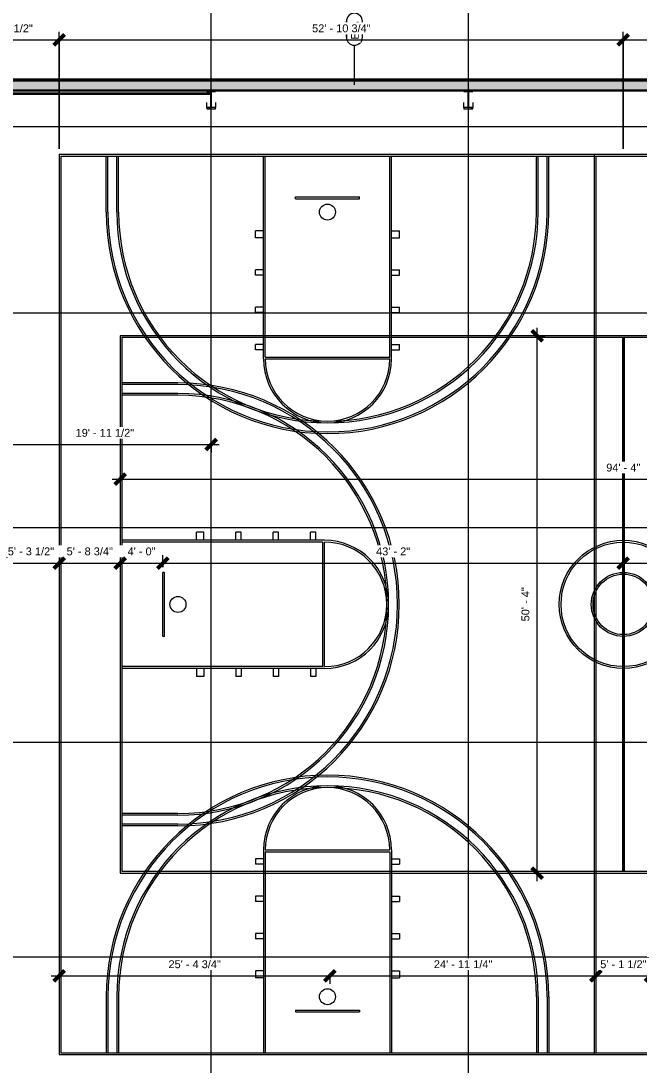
# Model space of a CAD drawing. Header units: inches. Extents: x 23906 to 26716, y -23130 to -20467.
# Drawn here: x 24609 to 25304, y -22230 to -21056 of the extents above; entities that cross this region are included whole.
import ezdxf

# ---------------------------------------------------------------- set-up
doc = ezdxf.new("R2010")
doc.units = ezdxf.units.IN
doc.header["$MEASUREMENT"] = 0
doc.linetypes.add('Grid Line 1_2_', pattern=[0.875, 0.5, -0.125, 0.125, -0.125])
for name, color, linetype, lineweight in [('A-ANNO-DIMS', 211, 'Continuous', 9), ('A-ANNO-DIMS-96', 211, 'Continuous', 9), ('A-FLOR-OTLN', 90, 'Continuous', 13), ('A-WALL', 113, 'Continuous', 13), ('A-WALL-IDEN', 211, 'Continuous', 9), ('A-WALL-PATT', 111, 'Continuous', 50), ('G-ANNO-SYMB', 111, 'Continuous', 9), ('S-BEAM', 12, 'Continuous', 9), ('S-GRID', 1, 'Continuous', 9)]:
    doc.layers.add(name, color=color, linetype=linetype, lineweight=lineweight)
doc.styles.add('Arial_1', font='arial.ttf', dxfattribs={"height": 8.851796})
doc.styles.add('Century Gothic_1', font='GOTHIC.TTF', dxfattribs={"width": 0.8, "height": 8.622671})
doc.dimstyles.new('OD_Dimension', dxfattribs={"dimscale": 12, "dimtxt": 9, "dimasz": 1, "dimexe": 0.75, "dimexo": 0.5, "dimgap": 0.5, "dimtad": 1, "dimdec": 3, "dimrnd": 0.125, "dimzin": 1, "dimdsep": 46, "dimlunit": 4, "dimtxsty": 'Arial_1', "dimblk1": 'OBLIQUE', "dimblk2": 'OBLIQUE', "dimsah": 1, "dimcen": 0.09, "dimdle": 0.75, "dimazin": 0, "dimtfac": 1, "dimtdec": 4, "dimtix": 1, "dimtmove": 0, "dimatfit": 3, "dimfxl": 1, "dimtvp": 1, "dimtfill": 1, "dimfrac": 2, "dimtolj": 1, "dimtzin": 0, "dimarcsym": 2})
doc.dimstyles.new('OD_Dimension_1', dxfattribs={"dimscale": 12, "dimtxt": 9, "dimasz": 1, "dimexe": 0.75, "dimexo": 0.5, "dimgap": 0.5, "dimtad": 1, "dimdec": 3, "dimrnd": 0.125, "dimzin": 1, "dimdsep": 46, "dimlunit": 4, "dimtxsty": 'Arial_1', "dimblk1": 'OBLIQUE', "dimblk2": 'OBLIQUE', "dimsah": 1, "dimcen": 0.09, "dimdle": 0.75, "dimazin": 0, "dimtfac": 1, "dimtdec": 4, "dimtix": 1, "dimtmove": 0, "dimatfit": 3, "dimfxl": 1, "dimtvp": 1, "dimtfill": 1, "dimfrac": 2, "dimtolj": 1, "dimtzin": 0, "dimarcsym": 2})
doc.dimstyles.new('OD_Dimension_3', dxfattribs={"dimscale": 12, "dimtxt": 9, "dimasz": 1, "dimexe": 0.75, "dimexo": 0.5, "dimgap": 0.5, "dimtad": 1, "dimdec": 3, "dimrnd": 0.125, "dimzin": 1, "dimdsep": 46, "dimlunit": 4, "dimtxsty": 'Arial_1', "dimblk1": 'OBLIQUE', "dimblk2": 'OBLIQUE', "dimsah": 1, "dimcen": 0.09, "dimdle": 0.75, "dimazin": 0, "dimtfac": 1, "dimtdec": 4, "dimtix": 1, "dimtmove": 0, "dimatfit": 3, "dimfxl": 1, "dimtvp": 1, "dimtfill": 1, "dimfrac": 2, "dimtolj": 1, "dimtzin": 0, "dimarcsym": 2})
pattern_1 = [(225, (25112.39, -22360.053), (9.503515, -9.503515), []), (225, (25112.39, -22374.453), (9.503515, -9.503515), [])]
pattern_2 = [(225, (24822.89, -22360.053), (9.503515, -9.503515), []), (225, (24822.89, -22374.453), (9.503515, -9.503515), [])]

# ---------------------------------------------------------------- blocks, each defined once
blk = doc.blocks.new('columns and girder2 - one-V10-Enlarged First Floor Plan _East_')
at = {"layer": 'S-BEAM'}
h = blk.add_hatch(dxfattribs=at)
h.set_pattern_fill('FP_16', color=8, style=0, pattern_type=2)
h.set_pattern_definition(pattern_1)
h.paths.add_polyline_path([(0, -1.2), (-5, -1.2), (-5, -2), (5, -2), (5, -1.2)], flags=0)
h.paths.add_polyline_path([(5, -17), (-5, -17), (-5, -18.5), (5, -18.5)], flags=0)
h.paths.add_polyline_path([(-5, -1204.9), (-5, -1206.4), (5, -1206.4), (5, -1204.9)], flags=0)
h.paths.add_polyline_path([(5, -1224.3), (-5, -1224.3), (-5, -1225), (5, -1225)], flags=0)
h = blk.add_hatch(dxfattribs=at)
h.set_pattern_fill('FP_16', color=8, style=0, pattern_type=2)
h.set_pattern_definition(pattern_1)
h.paths.add_polyline_path([(0.6, -2), (-0.6, -2), (-0.6, -17), (0.6, -17)], flags=0)
h.paths.add_polyline_path([(-0.6, -1206.4), (-0.6, -1224.3), (0.6, -1224.3), (0.6, -1206.4)], flags=0)
at = {"layer": 'S-BEAM', "color": 7, "lineweight": 20}
for p, q in [((5, -1204.9), (-5, -1204.9)), ((-5, -1204.9), (-5, -1206.4)), ((-5, -1206.4), (5, -1206.4)), ((0.6, -1206.4), (-0.6, -1206.4)), ((-0.6, -1206.4), (-0.6, -1224.3)), ((0.6, -1224.3), (0.6, -1206.4)), ((5, -1206.4), (5, -1204.9)), ((5, -1224.3), (-5, -1224.3)), ((-5, -1224.3), (-5, -1225)), ((-0.6, -1224.3), (0.6, -1224.3)), ((5, -1225), (5, -1224.3))]:
    blk.add_line(p, q, dxfattribs=at)
at = {"layer": 'S-BEAM', "color": 43, "lineweight": 13}
for p, q in [((-5, -1211.9), (-5, -1206.4)), ((5, -1206.4), (5, -1211.9))]:
    blk.add_line(p, q, dxfattribs=at)
blk = doc.blocks.new('columns and girder2 - one-V11-Enlarged First Floor Plan _East_')
at = {"layer": 'S-BEAM'}
h = blk.add_hatch(dxfattribs=at)
h.set_pattern_fill('FP_17', color=8, style=0, pattern_type=2)
h.set_pattern_definition(pattern_2)
h.paths.add_polyline_path([(5, -1.2), (-5, -1.2), (-5, -2), (5, -2)], flags=0)
h.paths.add_polyline_path([(5, -17), (-5, -17), (-5, -18.5), (5, -18.5)], flags=0)
h.paths.add_polyline_path([(5, -1204.9), (-5, -1204.9), (-5, -1206.4), (5, -1206.4)], flags=0)
h.paths.add_polyline_path([(5, -1224.3), (-5, -1224.3), (-5, -1225), (5, -1225)], flags=0)
h = blk.add_hatch(dxfattribs=at)
h.set_pattern_fill('FP_17', color=8, style=0, pattern_type=2)
h.set_pattern_definition(pattern_2)
h.paths.add_polyline_path([(0.6, -2), (-0.6, -2), (-0.6, -17), (0.6, -17), (0.6, -5.7), (0, -5.7), (-0.2, -5.6), (-0.3, -5.4), (-0.4, -5.2), (-0.3, -5), (-0.2, -4.8), (-0.1, -4.8), (0.1, -4.7), (0.6, -4.7), (0.6, -3.9)], flags=0)
h.paths.add_polyline_path([(-0.6, -1206.4), (-0.6, -1224.3), (0.6, -1224.3), (0.6, -1222.3), (-0.1, -1222.2), (-0.3, -1222.1), (-0.5, -1221.8), (-0.3, -1221.4), (-0.1, -1221.3), (0.6, -1221.3), (0.6, -1206.4)], flags=0)
at = {"layer": 'S-BEAM', "color": 7, "lineweight": 20}
for p, q in [((5, -1204.9), (-5, -1204.9)), ((-5, -1204.9), (-5, -1206.4)), ((-5, -1206.4), (5, -1206.4)), ((0.6, -1206.4), (-0.6, -1206.4)), ((-0.6, -1206.4), (-0.6, -1224.3)), ((0.6, -1221.3), (0.6, -1206.4)), ((5, -1206.4), (5, -1204.9)), ((5, -1224.3), (-5, -1224.3)), ((-5, -1224.3), (-5, -1225)), ((-0.6, -1224.3), (0.6, -1224.3)), ((0.6, -1224.3), (0.6, -1222.3)), ((5, -1225), (5, -1224.3))]:
    blk.add_line(p, q, dxfattribs=at)
at = {"layer": 'S-BEAM', "color": 43, "lineweight": 13}
for p, q in [((-5, -1211.9), (-5, -1206.4)), ((5, -1206.4), (5, -1211.9))]:
    blk.add_line(p, q, dxfattribs=at)
blk = doc.blocks.new('Round Bar - 1_-1262143-Enlarged First Floor Plan _East_')
at = {"layer": 'S-BEAM', "color": 43, "lineweight": 13}
for p, q in [((24678.7, -21137.8), (24533.6, -21137.8)), ((24533.6, -21138.8), (24678.7, -21138.8))]:
    blk.add_line(p, q, dxfattribs=at)
for start_param, end_param in [(0, 3.141593), (3.141593, 6.283185)]:
    blk.add_ellipse((24533.6, -21138.3), major_axis=(0, 0.5), ratio=0.802206, start_param=start_param, end_param=end_param, dxfattribs=at)
blk = doc.blocks.new('Round Bar - 1_-1262172-Enlarged First Floor Plan _East_')
at = {"layer": 'S-BEAM', "color": 43, "lineweight": 13}
for p, q in [((24823, -21137.8), (24677.9, -21137.8)), ((24677.9, -21138.8), (24823, -21138.8))]:
    blk.add_line(p, q, dxfattribs=at)
for start_param, end_param in [(0, 3.141593), (3.141593, 6.283185)]:
    blk.add_ellipse((24823, -21138.3), major_axis=(0, 0.5), ratio=0.802206, start_param=start_param, end_param=end_param, dxfattribs=at)
blk = doc.blocks.new('Wall Tag - 1_4_-1369832-Enlarged First Floor Plan _East_')
at = {"layer": 'A-WALL-IDEN', "color": 153}
for p, q in [((-0.082, 0.097), (0.105, 0.097)), ((0.105, 0.097), (-0.082, 0.097)), ((-0.082, -0.091), (0.105, -0.091)), ((-0.082, -0.091), (0.105, -0.091))]:
    blk.add_line(p, q, dxfattribs=at)
for centre, start, end in [((-0.082, 0.003), 90, 270), ((-0.082, 0.003), 90, 270), ((0.105, 0.003), 270, 90), ((0.105, 0.003), 270, 90)]:
    blk.add_arc(centre, 0.0937, start, end, dxfattribs=at)
blk = doc.blocks.new('DIMBLOCK42-Enlarged First Floor Plan _East_')
at = {"layer": 'A-ANNO-DIMS-96'}
for p, q in [((24579.3, -21665.8), (24651.8, -21665.8)), ((24588.3, -21663.3), (24588.3, -21674.8)), ((24588.3, -21665.8), (24588.3, -21663.3)), ((24651.8, -21663.3), (24651.8, -21674.8)), ((24651.8, -21665.8), (24651.8, -21663.3))]:
    blk.add_line(p, q, dxfattribs=at)
at = {"layer": 'A-ANNO-DIMS-96', "lineweight": 50}
for p, q in [((24588.3, -21665.8), (24582.3, -21671.8)), ((24588.3, -21665.8), (24594.3, -21659.8)), ((24651.8, -21665.8), (24645.8, -21671.8)), ((24651.8, -21665.8), (24657.8, -21659.8))]:
    blk.add_line(p, q, dxfattribs=at)
at = {"layer": 'A-ANNO-DIMS-96', "color": 0, "insert": (24594.1, -21648.3), "char_height": 8.852, "width": 62.308, "attachment_point": 1, "line_spacing_factor": 0.938532, "style": 'Arial_1', "bg_fill": 3, "box_fill_scale": 1.25, "bg_fill_color": 0, "bg_fill_transparency": 0}
blk.add_mtext('5\' - 3 1/2"', dxfattribs=at)
blk = doc.blocks.new('_Oblique')
at = {"color": 0, "linetype": 'ByBlock', "lineweight": -2}
blk.add_line((-0.5, -0.5), (0.5, 0.5), dxfattribs=at)
blk = doc.blocks.new('DIMBLOCK43-Enlarged First Floor Plan _East_')
at = {"layer": 'A-ANNO-DIMS-96', "lineweight": 50}
for p, q in [((24651.8, -21665.8), (24645.8, -21671.8)), ((24651.8, -21665.8), (24657.8, -21659.8)), ((24720.6, -21665.8), (24714.6, -21671.8)), ((24720.6, -21665.8), (24726.6, -21659.8))]:
    blk.add_line(p, q, dxfattribs=at)
at = {"layer": 'A-ANNO-DIMS-96'}
for p, q in [((24651.8, -21663.3), (24651.8, -21674.8)), ((24651.8, -21665.8), (24651.8, -21663.3)), ((24651.8, -21665.8), (24720.6, -21665.8)), ((24720.6, -21663.3), (24720.6, -21674.8)), ((24720.6, -21665.8), (24720.6, -21663.3))]:
    blk.add_line(p, q, dxfattribs=at)
at = {"layer": 'A-ANNO-DIMS-96', "color": 0, "insert": (24660.3, -21648.3), "char_height": 8.852, "width": 62.308, "attachment_point": 1, "line_spacing_factor": 0.938532, "style": 'Arial_1', "bg_fill": 3, "box_fill_scale": 1.25, "bg_fill_color": 0, "bg_fill_transparency": 0}
blk.add_mtext('5\' - 8 3/4"', dxfattribs=at)
blk = doc.blocks.new('DIMBLOCK44-Enlarged First Floor Plan _East_')
at = {"layer": 'A-ANNO-DIMS-96'}
for p, q in [((24768.6, -21670.3), (24768.6, -21656.8)), ((24720.6, -21663.3), (24720.6, -21674.8)), ((24720.6, -21665.8), (24720.6, -21663.3)), ((24720.6, -21665.8), (24768.6, -21665.8)), ((24768.6, -21665.8), (24768.6, -21670.3))]:
    blk.add_line(p, q, dxfattribs=at)
at = {"layer": 'A-ANNO-DIMS-96', "lineweight": 50}
for p, q in [((24720.6, -21665.8), (24714.6, -21671.8)), ((24720.6, -21665.8), (24726.6, -21659.8)), ((24768.6, -21665.8), (24762.6, -21671.8)), ((24768.6, -21665.8), (24774.6, -21659.8))]:
    blk.add_line(p, q, dxfattribs=at)
at = {"layer": 'A-ANNO-DIMS-96', "color": 0, "insert": (24728.9, -21648.3), "char_height": 8.85, "width": 37.717, "attachment_point": 1, "line_spacing_factor": 0.938532, "style": 'Arial_1', "bg_fill": 3, "box_fill_scale": 1.25, "bg_fill_color": 0, "bg_fill_transparency": 0}
blk.add_mtext('4\' - 0"', dxfattribs=at)
blk = doc.blocks.new('DIMBLOCK45-Enlarged First Floor Plan _East_')
at = {"layer": 'A-ANNO-DIMS-96'}
for p, q in [((24768.6, -21670.3), (24768.6, -21656.8)), ((24768.6, -21665.8), (25286.6, -21665.8)), ((24768.6, -21665.8), (24768.6, -21670.3)), ((25286.6, -21663.3), (25286.6, -21674.8)), ((25286.6, -21665.8), (25286.6, -21663.3))]:
    blk.add_line(p, q, dxfattribs=at)
at = {"layer": 'A-ANNO-DIMS-96', "lineweight": 50}
for p, q in [((24768.6, -21665.8), (24762.6, -21671.8)), ((24768.6, -21665.8), (24774.6, -21659.8)), ((25286.6, -21665.8), (25280.6, -21671.8)), ((25286.6, -21665.8), (25292.6, -21659.8))]:
    blk.add_line(p, q, dxfattribs=at)
at = {"layer": 'A-ANNO-DIMS-96', "color": 0, "insert": (25008.5, -21648.3), "char_height": 8.85, "width": 45.858, "attachment_point": 1, "line_spacing_factor": 0.938532, "style": 'Arial_1', "bg_fill": 3, "box_fill_scale": 1.25, "bg_fill_color": 0, "bg_fill_transparency": 0}
blk.add_mtext('43\' - 2"', dxfattribs=at)
blk = doc.blocks.new('DIMBLOCK46-Enlarged First Floor Plan _East_')
at = {"layer": 'A-ANNO-DIMS-96'}
for p, q in [((25804.6, -21670.3), (25804.6, -21656.8)), ((25286.6, -21663.3), (25286.6, -21674.8)), ((25286.6, -21665.8), (25286.6, -21663.3)), ((25286.6, -21665.8), (25804.6, -21665.8)), ((25804.6, -21665.8), (25804.6, -21670.3))]:
    blk.add_line(p, q, dxfattribs=at)
at = {"layer": 'A-ANNO-DIMS-96', "lineweight": 50}
for p, q in [((25286.6, -21665.8), (25280.6, -21671.8)), ((25286.6, -21665.8), (25292.6, -21659.8)), ((25804.6, -21665.8), (25798.6, -21671.8)), ((25804.6, -21665.8), (25810.6, -21659.8))]:
    blk.add_line(p, q, dxfattribs=at)
at = {"layer": 'A-ANNO-DIMS-96', "color": 0, "insert": (25526.5, -21648.3), "char_height": 8.85, "width": 45.858, "attachment_point": 1, "line_spacing_factor": 0.938532, "style": 'Arial_1', "bg_fill": 3, "box_fill_scale": 1.25, "bg_fill_color": 0, "bg_fill_transparency": 0}
blk.add_mtext('43\' - 2"', dxfattribs=at)
blk = doc.blocks.new('DIMBLOCK50-Enlarged First Floor Plan _East_')
at = {"layer": 'A-ANNO-DIMS-96'}
for p, q in [((24651.8, -21200.3), (24651.8, -21068.8)), ((24524.4, -21077.8), (24651.8, -21077.8)), ((24533.4, -21075.3), (24533.4, -21086.8)), ((24533.4, -21077.8), (24533.4, -21075.3)), ((24651.8, -21077.8), (24651.8, -21200.3))]:
    blk.add_line(p, q, dxfattribs=at)
at = {"layer": 'A-ANNO-DIMS-96', "lineweight": 50}
for p, q in [((24533.4, -21077.8), (24527.4, -21083.8)), ((24533.4, -21077.8), (24539.4, -21071.8)), ((24651.8, -21077.8), (24645.8, -21083.8)), ((24651.8, -21077.8), (24657.8, -21071.8))]:
    blk.add_line(p, q, dxfattribs=at)
at = {"layer": 'A-ANNO-DIMS-96', "color": 0, "insert": (24563.3, -21060.3), "char_height": 8.852, "width": 70.449, "attachment_point": 1, "line_spacing_factor": 0.938532, "style": 'Arial_1', "bg_fill": 3, "box_fill_scale": 1.25, "bg_fill_color": 0, "bg_fill_transparency": 0}
blk.add_mtext('9\' - 10 1/2"', dxfattribs=at)
blk = doc.blocks.new('DIMBLOCK51-Enlarged First Floor Plan _East_')
at = {"layer": 'A-ANNO-DIMS-96'}
for p, q in [((24651.8, -21200.3), (24651.8, -21068.8)), ((25286.6, -21200.3), (25286.6, -21068.8)), ((24651.8, -21077.8), (25286.6, -21077.8)), ((24651.8, -21077.8), (24651.8, -21200.3)), ((25286.6, -21077.8), (25286.6, -21200.3))]:
    blk.add_line(p, q, dxfattribs=at)
at = {"layer": 'A-ANNO-DIMS-96', "lineweight": 50}
for p, q in [((24651.8, -21077.8), (24645.8, -21083.8)), ((24651.8, -21077.8), (24657.8, -21071.8)), ((25286.6, -21077.8), (25280.6, -21083.8)), ((25286.6, -21077.8), (25292.6, -21071.8))]:
    blk.add_line(p, q, dxfattribs=at)
at = {"layer": 'A-ANNO-DIMS-96', "color": 0, "insert": (24936.5, -21060.3), "char_height": 8.852, "width": 78.591, "attachment_point": 1, "line_spacing_factor": 0.938532, "style": 'Arial_1', "bg_fill": 3, "box_fill_scale": 1.25, "bg_fill_color": 0, "bg_fill_transparency": 0}
blk.add_mtext('52\' - 10 3/4"', dxfattribs=at)
blk = doc.blocks.new('DIMBLOCK52-Enlarged First Floor Plan _East_')
at = {"layer": 'A-ANNO-DIMS-96'}
for p, q in [((25286.6, -21200.3), (25286.6, -21068.8)), ((25921.4, -21200.3), (25921.4, -21068.8)), ((25286.6, -21077.8), (25921.4, -21077.8)), ((25286.6, -21077.8), (25286.6, -21200.3)), ((25921.4, -21077.8), (25921.4, -21200.3))]:
    blk.add_line(p, q, dxfattribs=at)
at = {"layer": 'A-ANNO-DIMS-96', "lineweight": 50}
for p, q in [((25286.6, -21077.8), (25280.6, -21083.8)), ((25286.6, -21077.8), (25292.6, -21071.8)), ((25921.4, -21077.8), (25915.4, -21083.8)), ((25921.4, -21077.8), (25927.4, -21071.8))]:
    blk.add_line(p, q, dxfattribs=at)
at = {"layer": 'A-ANNO-DIMS-96', "color": 0, "insert": (25571.3, -21060.3), "char_height": 8.852, "width": 78.591, "attachment_point": 1, "line_spacing_factor": 0.938532, "style": 'Arial_1', "bg_fill": 3, "box_fill_scale": 1.25, "bg_fill_color": 0, "bg_fill_transparency": 0}
blk.add_mtext('52\' - 10 3/4"', dxfattribs=at)
blk = doc.blocks.new('DIMBLOCK54-Enlarged First Floor Plan _East_')
at = {"layer": 'A-ANNO-DIMS-96'}
for p, q in [((24711.6, -21571.5), (25861.6, -21571.5)), ((24720.6, -21569.1), (24720.6, -21580.5)), ((24720.6, -21571.5), (24720.6, -21569.1)), ((25852.6, -21569.1), (25852.6, -21580.5)), ((25852.6, -21571.5), (25852.6, -21569.1))]:
    blk.add_line(p, q, dxfattribs=at)
at = {"layer": 'A-ANNO-DIMS-96', "lineweight": 50}
for p, q in [((24720.6, -21571.5), (24714.6, -21577.5)), ((24720.6, -21571.5), (24726.6, -21565.5)), ((25852.6, -21571.5), (25846.6, -21577.5)), ((25852.6, -21571.5), (25858.6, -21565.5))]:
    blk.add_line(p, q, dxfattribs=at)
at = {"layer": 'A-ANNO-DIMS-96', "color": 0, "insert": (25267.5, -21554.1), "char_height": 8.85, "width": 45.858, "attachment_point": 1, "line_spacing_factor": 0.938532, "style": 'Arial_1', "bg_fill": 3, "box_fill_scale": 1.25, "bg_fill_color": 0, "bg_fill_transparency": 0}
blk.add_mtext('94\' - 4"', dxfattribs=at)
blk = doc.blocks.new('DIMBLOCK55-Enlarged First Floor Plan _East_')
at = {"layer": 'A-ANNO-DIMS-96', "lineweight": 50}
for p, q in [((25189.6, -21410.3), (25183.6, -21404.3)), ((25189.6, -21410.3), (25195.6, -21416.3)), ((25189.6, -22014.3), (25183.6, -22008.3)), ((25189.6, -22014.3), (25195.6, -22020.3))]:
    blk.add_line(p, q, dxfattribs=at)
at = {"layer": 'A-ANNO-DIMS-96'}
for p, q in [((25187.1, -21410.3), (25198.6, -21410.3)), ((25189.6, -21410.3), (25187.1, -21410.3)), ((25189.6, -22023.3), (25189.6, -21401.3)), ((25187.1, -22014.3), (25198.6, -22014.3)), ((25189.6, -22014.3), (25187.1, -22014.3))]:
    blk.add_line(p, q, dxfattribs=at)
at = {"layer": 'A-ANNO-DIMS-96', "color": 0, "insert": (25172.1, -21731.4), "char_height": 8.85, "width": 45.858, "attachment_point": 1, "rotation": 90, "line_spacing_factor": 0.938532, "style": 'Arial_1', "bg_fill": 3, "box_fill_scale": 1.25, "bg_fill_color": 0, "bg_fill_transparency": 0}
blk.add_mtext('50\' - 4"', dxfattribs=at)
blk = doc.blocks.new('DIMBLOCK56-Enlarged First Floor Plan _East_')
at = {"layer": 'A-ANNO-DIMS-96', "lineweight": 50}
for p, q in [((24651.8, -22129.9), (24657.8, -22123.9)), ((24956.6, -22129.9), (24962.6, -22123.9)), ((24651.8, -22129.9), (24645.8, -22135.9)), ((24956.6, -22129.9), (24950.6, -22135.9))]:
    blk.add_line(p, q, dxfattribs=at)
at = {"layer": 'A-ANNO-DIMS-96'}
for p, q in [((24651.8, -22127.4), (24651.8, -22138.9)), ((24651.8, -22129.9), (24651.8, -22127.4)), ((24956.6, -22127.4), (24956.6, -22138.9)), ((24956.6, -22129.9), (24956.6, -22127.4)), ((24642.8, -22129.9), (24956.6, -22129.9))]:
    blk.add_line(p, q, dxfattribs=at)
at = {"layer": 'A-ANNO-DIMS-96', "color": 0, "insert": (24774.9, -22112.4), "char_height": 8.852, "width": 70.449, "attachment_point": 1, "line_spacing_factor": 0.938532, "style": 'Arial_1', "bg_fill": 3, "box_fill_scale": 1.25, "bg_fill_color": 0, "bg_fill_transparency": 0}
blk.add_mtext('25\' - 4 3/4"', dxfattribs=at)
blk = doc.blocks.new('DIMBLOCK57-Enlarged First Floor Plan _East_')
at = {"layer": 'A-ANNO-DIMS-96', "lineweight": 50}
for p, q in [((24956.6, -22129.9), (24962.6, -22123.9)), ((25255.8, -22129.9), (25261.8, -22123.9)), ((24956.6, -22129.9), (24950.6, -22135.9)), ((25255.8, -22129.9), (25249.8, -22135.9))]:
    blk.add_line(p, q, dxfattribs=at)
at = {"layer": 'A-ANNO-DIMS-96'}
for p, q in [((24956.6, -22127.4), (24956.6, -22138.9)), ((24956.6, -22129.9), (24956.6, -22127.4)), ((25255.8, -22127.4), (25255.8, -22138.9)), ((25255.8, -22129.9), (25255.8, -22127.4)), ((24956.6, -22129.9), (25255.8, -22129.9))]:
    blk.add_line(p, q, dxfattribs=at)
at = {"layer": 'A-ANNO-DIMS-96', "color": 0, "insert": (25073.5, -22112.4), "char_height": 8.852, "width": 78.591, "attachment_point": 1, "line_spacing_factor": 0.938532, "style": 'Arial_1', "bg_fill": 3, "box_fill_scale": 1.25, "bg_fill_color": 0, "bg_fill_transparency": 0}
blk.add_mtext('24\' - 11 1/4"', dxfattribs=at)
blk = doc.blocks.new('DIMBLOCK58-Enlarged First Floor Plan _East_')
at = {"layer": 'A-ANNO-DIMS-96', "lineweight": 50}
for p, q in [((25255.8, -22129.9), (25261.8, -22123.9)), ((25317.4, -22129.9), (25323.4, -22123.9)), ((25255.8, -22129.9), (25249.8, -22135.9)), ((25317.4, -22129.9), (25311.4, -22135.9))]:
    blk.add_line(p, q, dxfattribs=at)
at = {"layer": 'A-ANNO-DIMS-96'}
for p, q in [((25255.8, -22127.4), (25255.8, -22138.9)), ((25255.8, -22129.9), (25255.8, -22127.4)), ((25317.4, -22127.4), (25317.4, -22138.9)), ((25317.4, -22129.9), (25317.4, -22127.4)), ((25255.8, -22129.9), (25317.4, -22129.9))]:
    blk.add_line(p, q, dxfattribs=at)
at = {"layer": 'A-ANNO-DIMS-96', "color": 0, "insert": (25260.7, -22112.4), "char_height": 8.852, "width": 62.308, "attachment_point": 1, "line_spacing_factor": 0.938532, "style": 'Arial_1', "bg_fill": 3, "box_fill_scale": 1.25, "bg_fill_color": 0, "bg_fill_transparency": 0}
blk.add_mtext('5\' - 1 1/2"', dxfattribs=at)
blk = doc.blocks.new('DIMBLOCK71-Enlarged First Floor Plan _East_')
at = {"layer": 'A-ANNO-DIMS-96'}
for p, q in [((24583.4, -21577.8), (24583.4, -21523.4)), ((24583.4, -21532.4), (24831.9, -21532.4)), ((24583.4, -21532.4), (24583.4, -21577.8)), ((24822.9, -21529.9), (24822.9, -21541.4)), ((24822.9, -21532.4), (24822.9, -21529.9))]:
    blk.add_line(p, q, dxfattribs=at)
at = {"layer": 'A-ANNO-DIMS-96', "lineweight": 50}
for p, q in [((24583.4, -21532.4), (24589.4, -21526.4)), ((24822.9, -21532.4), (24828.9, -21526.4)), ((24583.4, -21532.4), (24577.4, -21538.4)), ((24822.9, -21532.4), (24816.9, -21538.4))]:
    blk.add_line(p, q, dxfattribs=at)
at = {"layer": 'A-ANNO-DIMS-96', "color": 0, "insert": (24670.4, -21515), "char_height": 8.852, "width": 78.591, "attachment_point": 1, "line_spacing_factor": 0.938532, "style": 'Arial_1', "bg_fill": 3, "box_fill_scale": 1.25, "bg_fill_color": 0, "bg_fill_transparency": 0}
blk.add_mtext('19\' - 11 1/2"', dxfattribs=at)

msp = doc.modelspace()

# ---------------------------------------------------------------- hatches: boundary and pattern name
at = {"layer": 'A-WALL-PATT', "lineweight": 9}
h = msp.add_hatch(dxfattribs=at)
h.set_pattern_fill('FP_11', color=8, style=0, pattern_type=2)
h.set_pattern_definition([(0, (0, 0), (0, 12), []), (90, (0, 0), (-12, 7e-16), [])])
h.paths.add_polyline_path([(25981.0152, -21124.3028), (25981.0152, -21123.3028), (25968.7652, -21123.3028), (25968.7652, -21124.3028), (25980.2652, -21124.3028)], flags=0)
h.paths.add_polyline_path([(24476.7035, -21124.3028), (25932.7652, -21124.3028), (25932.7652, -21123.3028), (24207.1045, -21123.3028), (24207.1045, -21124.3028)], flags=0)
h = msp.add_hatch(dxfattribs=at)
h.set_pattern_fill('FP_9', color=8, style=0, pattern_type=2)
h.set_pattern_definition([(161.57, (0.48, 0.48), (-3.839953776, -1.544e-05), [0, -27.322, 3.034, 0]), (18.43, (-0.48, 0.48), (-3.839953776, 1.544e-05), [0, -27.322, 3.034, 0]), (108.43, (0.48, 0.48), (1.919622, -9.60052459), [9.106, -21.25]), (71.57, (-0.48, 0.48), (1.919622, 9.60052459), [9.106, -21.25])])
h.paths.add_polyline_path([(24881.102, -21134.3028), (25932.0152, -21134.3028), (25932.0152, -21128.4278), (25932.7652, -21128.4278), (25932.7652, -21124.3028), (24207.1045, -21124.3028), (24207.1045, -21134.3028), (24813.7022, -21134.3028)], flags=0)
h.paths.add_polyline_path([(25980.2652, -21134.3028), (25980.2652, -21124.3028), (25968.7652, -21124.3028), (25968.7652, -21128.4278), (25969.5152, -21128.4278), (25969.5152, -21134.3028)], flags=0)

# ---------------------------------------------------------------- linework, layer by layer
at = {"layer": 'A-FLOR-OTLN', "color": 43}
for p, q in [((24651.8331, -21206.3028), (25921.3902, -21206.3028)), ((24651.8331, -21206.3028), (24651.8331, -22218.3028)), ((24653.8331, -21208.3028), (24653.8331, -22216.3028)), ((24653.8331, -21208.3028), (25919.3902, -21208.3028)), ((24704.8331, -21271.3028), (24704.8331, -21208.3028)), ((24706.8331, -21271.3028), (24706.8331, -21208.3028)), ((24716.8331, -21271.3028), (24716.8331, -21208.3028)), ((24718.8331, -21271.3028), (24718.8331, -21208.3028)), ((24881.8331, -21436.3028), (24881.8331, -21208.3028)), ((24883.8331, -21434.3028), (24883.8331, -21208.3028)), ((25023.8331, -21434.3028), (25023.8331, -21208.3028)), ((25025.8331, -21436.3028), (25025.8331, -21208.3028)), ((25188.8331, -21271.3028), (25188.8331, -21208.3028)), ((25190.8331, -21271.3028), (25190.8331, -21208.3028)), ((25200.8331, -21271.3028), (25200.8331, -21208.3028)), ((25202.8331, -21271.3028), (25202.8331, -21208.3028)), ((25253.8331, -21206.3028), (25253.8331, -22218.3028)), ((25255.8331, -21208.3028), (25255.8331, -22216.3028)), ((24917.8331, -21254.3028), (24989.8331, -21254.3028)), ((24917.8331, -21256.3028), (24917.8331, -21254.3028)), ((24917.8331, -21256.3028), (24989.8331, -21256.3028)), ((24989.8331, -21256.3028), (24989.8331, -21254.3028)), ((24881.8331, -21292.3028), (24872.8331, -21292.3028)), ((24872.8331, -21300.3028), (24872.8331, -21292.3028)), ((25025.8331, -21292.3028), (25034.8331, -21292.3028)), ((25034.8331, -21300.3028), (25034.8331, -21292.3028)), ((24881.8331, -21300.3028), (24872.8331, -21300.3028)), ((25025.8331, -21300.3028), (25034.8331, -21300.3028)), ((24881.8331, -21336.3028), (24872.8331, -21336.3028)), ((24872.8331, -21342.3028), (24872.8331, -21336.3028)), ((25025.8331, -21336.3028), (25034.8331, -21336.3028)), ((25034.8331, -21342.3028), (25034.8331, -21336.3028)), ((24881.8331, -21342.3028), (24872.8331, -21342.3028)), ((25025.8331, -21342.3028), (25034.8331, -21342.3028)), ((24881.8331, -21378.3028), (24872.8331, -21378.3028)), ((24872.8331, -21384.3028), (24872.8331, -21378.3028)), ((24881.8331, -21384.3028), (24872.8331, -21384.3028)), ((25025.8331, -21378.3028), (25034.8331, -21378.3028)), ((25025.8331, -21384.3028), (25034.8331, -21384.3028)), ((25034.8331, -21384.3028), (25034.8331, -21378.3028)), ((25852.6117, -21410.3028), (24720.6117, -21410.3028)), ((24720.6117, -21410.3028), (24720.6117, -22014.3028)), ((24722.6117, -21412.3028), (24722.6117, -22012.3028)), ((25850.6117, -21412.3028), (24722.6117, -21412.3028)), ((24881.8331, -21420.3028), (24872.8331, -21420.3028)), ((24872.8331, -21426.3028), (24872.8331, -21420.3028)), ((25025.8331, -21420.3028), (25034.8331, -21420.3028)), ((25034.8331, -21426.3028), (25034.8331, -21420.3028)), ((25285.6117, -21412.3028), (25285.6117, -22012.3028)), ((25286.6117, -21412.3028), (25286.6117, -22012.3028)), ((25287.6117, -21412.3028), (25287.6117, -22012.3028)), ((24881.8331, -21426.3028), (24872.8331, -21426.3028)), ((24883.8331, -21434.3028), (25023.8331, -21434.3028)), ((25025.8331, -21426.3028), (25034.8331, -21426.3028)), ((24883.8331, -21436.3028), (25023.8331, -21436.3028)), ((24785.6117, -21463.3028), (24722.6117, -21463.3028)), ((24785.6117, -21465.3028), (24722.6117, -21465.3028)), ((24785.6117, -21475.3028), (24722.6117, -21475.3028)), ((24785.6117, -21477.3028), (24722.6117, -21477.3028)), ((24806.6117, -21640.3028), (24806.6117, -21631.3028)), ((24814.6117, -21631.3028), (24806.6117, -21631.3028)), ((24814.6117, -21640.3028), (24814.6117, -21631.3028)), ((24850.6117, -21640.3028), (24850.6117, -21631.3028)), ((24856.6117, -21631.3028), (24850.6117, -21631.3028)), ((24856.6117, -21640.3028), (24856.6117, -21631.3028)), ((24892.6117, -21640.3028), (24892.6117, -21631.3028)), ((24898.6117, -21631.3028), (24892.6117, -21631.3028)), ((24898.6117, -21640.3028), (24898.6117, -21631.3028)), ((24934.6117, -21640.3028), (24934.6117, -21631.3028)), ((24940.6117, -21631.3028), (24934.6117, -21631.3028)), ((24940.6117, -21640.3028), (24940.6117, -21631.3028)), ((24950.6117, -21640.3028), (24722.6117, -21640.3028)), ((24948.6117, -21642.3028), (24722.6117, -21642.3028)), ((24948.6117, -21782.3028), (24948.6117, -21642.3028)), ((24950.6117, -21782.3028), (24950.6117, -21642.3028)), ((24768.6117, -21748.3028), (24768.6117, -21676.3028)), ((24770.6117, -21676.3028), (24768.6117, -21676.3028)), ((24770.6117, -21748.3028), (24770.6117, -21676.3028)), ((24770.6117, -21748.3028), (24768.6117, -21748.3028)), ((24948.6117, -21782.3028), (24722.6117, -21782.3028)), ((24950.6117, -21784.3028), (24722.6117, -21784.3028)), ((24806.6117, -21784.3028), (24806.6117, -21793.3028)), ((24814.6117, -21784.3028), (24814.6117, -21793.3028)), ((24850.6117, -21784.3028), (24850.6117, -21793.3028)), ((24856.6117, -21784.3028), (24856.6117, -21793.3028)), ((24892.6117, -21784.3028), (24892.6117, -21793.3028)), ((24898.6117, -21784.3028), (24898.6117, -21793.3028)), ((24934.6117, -21784.3028), (24934.6117, -21793.3028)), ((24940.6117, -21784.3028), (24940.6117, -21793.3028)), ((24814.6117, -21793.3028), (24806.6117, -21793.3028)), ((24856.6117, -21793.3028), (24850.6117, -21793.3028)), ((24898.6117, -21793.3028), (24892.6117, -21793.3028)), ((24940.6117, -21793.3028), (24934.6117, -21793.3028)), ((24785.6117, -21947.3028), (24722.6117, -21947.3028)), ((24785.6117, -21949.3028), (24722.6117, -21949.3028)), ((24785.6117, -21959.3028), (24722.6117, -21959.3028)), ((24785.6117, -21961.3028), (24722.6117, -21961.3028)), ((24872.8331, -21998.3028), (24872.8331, -22004.3028)), ((24881.8331, -21998.3028), (24872.8331, -21998.3028)), ((24881.8331, -21988.3028), (24881.8331, -22216.3028)), ((24883.8331, -21988.3028), (25023.8331, -21988.3028)), ((24883.8331, -21990.3028), (25023.8331, -21990.3028)), ((24883.8331, -21990.3028), (24883.8331, -22216.3028)), ((25023.8331, -21990.3028), (25023.8331, -22216.3028)), ((25025.8331, -21988.3028), (25025.8331, -22216.3028)), ((25025.8331, -21998.3028), (25034.8331, -21998.3028)), ((25034.8331, -21998.3028), (25034.8331, -22004.3028)), ((24881.8331, -22004.3028), (24872.8331, -22004.3028)), ((25025.8331, -22004.3028), (25034.8331, -22004.3028)), ((24720.6117, -22014.3028), (25852.6117, -22014.3028)), ((24722.6117, -22012.3028), (25850.6117, -22012.3028)), ((24872.8331, -22040.3028), (24872.8331, -22046.3028)), ((24881.8331, -22040.3028), (24872.8331, -22040.3028)), ((25025.8331, -22040.3028), (25034.8331, -22040.3028)), ((25034.8331, -22040.3028), (25034.8331, -22046.3028)), ((24881.8331, -22046.3028), (24872.8331, -22046.3028)), ((25025.8331, -22046.3028), (25034.8331, -22046.3028)), ((24872.8331, -22082.3028), (24872.8331, -22088.3028)), ((24881.8331, -22082.3028), (24872.8331, -22082.3028)), ((24881.8331, -22088.3028), (24872.8331, -22088.3028)), ((25025.8331, -22082.3028), (25034.8331, -22082.3028)), ((25025.8331, -22088.3028), (25034.8331, -22088.3028)), ((25034.8331, -22082.3028), (25034.8331, -22088.3028)), ((24872.8331, -22124.3028), (24872.8331, -22132.3028)), ((24881.8331, -22124.3028), (24872.8331, -22124.3028)), ((25025.8331, -22124.3028), (25034.8331, -22124.3028)), ((25034.8331, -22124.3028), (25034.8331, -22132.3028)), ((24881.8331, -22132.3028), (24872.8331, -22132.3028)), ((25025.8331, -22132.3028), (25034.8331, -22132.3028)), ((24704.8331, -22153.3028), (24704.8331, -22216.3028)), ((24706.8331, -22153.3028), (24706.8331, -22216.3028)), ((24716.8331, -22153.3028), (24716.8331, -22216.3028)), ((24718.8331, -22153.3028), (24718.8331, -22216.3028)), ((25188.8331, -22153.3028), (25188.8331, -22216.3028)), ((25190.8331, -22153.3028), (25190.8331, -22216.3028)), ((25200.8331, -22153.3028), (25200.8331, -22216.3028)), ((25202.8331, -22153.3028), (25202.8331, -22216.3028)), ((24917.8331, -22168.3028), (24989.8331, -22168.3028)), ((24917.8331, -22168.3028), (24917.8331, -22170.3028)), ((24917.8331, -22170.3028), (24989.8331, -22170.3028)), ((24989.8331, -22168.3028), (24989.8331, -22170.3028)), ((24651.8331, -22218.3028), (25921.3902, -22218.3028)), ((24653.8331, -22216.3028), (25919.3902, -22216.3028))]:
    msp.add_line(p, q, dxfattribs=at)
for centre, radius in [((24953.8331, -21271.3028), 9), ((25286.6117, -21712.3028), 72), ((25286.6117, -21712.3028), 70), ((25286.6117, -21712.3028), 36), ((25286.6117, -21712.3028), 34), ((24785.6117, -21712.3028), 9), ((24953.8331, -22153.3028), 9)]:
    msp.add_circle(centre, radius, dxfattribs=at)
for centre, radius, start, end in [((24953.8331, -21271.3028), 249, 180, 270), ((24953.8331, -21271.3028), 247, 180, 270), ((24953.8331, -21271.3028), 237, 180, 270), ((24953.8331, -21271.3028), 235, 180, 270), ((24953.8331, -21271.3028), 247, 270, 0), ((24953.8331, -21271.3028), 249, 270, 0), ((24953.8331, -21271.3028), 235, 270, 0), ((24953.8331, -21271.3028), 237, 270, 0), ((24953.8331, -21436.3028), 72, 180, 0), ((24953.8331, -21436.3028), 70, 180, 0), ((24785.6117, -21712.3028), 249, 0, 90), ((24785.6117, -21712.3028), 247, 0, 90), ((24785.6117, -21712.3028), 237, 0, 90), ((24785.6117, -21712.3028), 235, 0, 90), ((24950.6117, -21712.3028), 72, 270, 90), ((24950.6117, -21712.3028), 70, 270, 90), ((24785.6117, -21712.3028), 247, 270, 0), ((24785.6117, -21712.3028), 249, 270, 0), ((24785.6117, -21712.3028), 235, 270, 0), ((24785.6117, -21712.3028), 237, 270, 0), ((24953.8331, -22153.3028), 249, 90, 180), ((24953.8331, -22153.3028), 249, 360, 90), ((24953.8331, -22153.3028), 247, 90, 180), ((24953.8331, -22153.3028), 237, 90, 180), ((24953.8331, -21988.3028), 72, 0, 180), ((24953.8331, -22153.3028), 247, 360, 90), ((24953.8331, -22153.3028), 237, 0, 90), ((24953.8331, -22153.3028), 235, 90, 180), ((24953.8331, -21988.3028), 70, 0, 180), ((24953.8331, -22153.3028), 235, 0, 90)]:
    msp.add_arc(centre, radius, start, end, dxfattribs=at)
at = {"layer": 'A-WALL', "color": 7, "lineweight": 20}
for p, q in [((25932.7652, -21121.8028), (24207.1045, -21121.8028)), ((25932.7652, -21123.3028), (24207.1045, -21123.3028)), ((25932.7652, -21124.3028), (24207.1045, -21124.3028)), ((24207.1045, -21134.3028), (25932.0152, -21134.3028)), ((24207.1045, -21135.0528), (25932.7652, -21135.0528))]:
    msp.add_line(p, q, dxfattribs=at)
at = {"layer": 'A-WALL-IDEN', "color": 153}
msp.add_line((24984.069, -21128.4278), (24984.069, -21083.8231), dxfattribs=at)
at = {"layer": 'G-ANNO-SYMB'}
msp.add_line((26316.2259, -21175.3457), (23917.1125, -21175.3457), dxfattribs=at)
at = {"layer": 'S-GRID', "linetype": 'Grid Line 1_2_'}
for p, q in [((24822.8902, -22929.3071), (24822.8902, -20749.6602)), ((25112.3902, -22929.3071), (25112.3902, -20749.6602)), ((24822.8902, -23058.9049), (24822.8902, -20902.4278)), ((25112.3902, -23058.9049), (25112.3902, -20902.4278)), ((26601.0048, -21124.3028), (24012.5184, -21124.3028)), ((26649.0048, -21134.3028), (24012.5184, -21134.3028)), ((26427.3416, -21385.0528), (24012.5184, -21385.0528)), ((26649.0048, -21385.0528), (24159.7374, -21385.0528)), ((26427.3416, -21626.3028), (24012.5184, -21626.3028)), ((26649.0048, -21626.3028), (24159.7374, -21626.3028)), ((26427.3416, -21867.5528), (24012.5184, -21867.5528)), ((26649.0048, -21867.5528), (24159.7374, -21867.5528)), ((26427.3416, -22108.8028), (24012.5184, -22108.8028)), ((26649.0048, -22108.8028), (24159.7374, -22108.8028))]:
    msp.add_line(p, q, dxfattribs=at)

# ---------------------------------------------------------------- block references
at = {"layer": 'A-WALL-IDEN', "color": 153, "xscale": 95.99999999999994, "yscale": 95.99999999999994, "zscale": 95.99999999999994, "rotation": 89.99999999999991}
msp.add_blockref('Wall Tag - 1_4_-1369832-Enlarged First Floor Plan _East_', (24984.3627, -21066.9278), dxfattribs=at)
at = {"layer": 'S-BEAM', "color": 43, "lineweight": 13}
for name in ['Round Bar - 1_-1262143-Enlarged First Floor Plan _East_', 'Round Bar - 1_-1262172-Enlarged First Floor Plan _East_']:
    msp.add_blockref(name, (0, 0), dxfattribs=at)
at = {"layer": 'S-BEAM', "color": 43, "lineweight": 13, "rotation": 180}
for name, p in [('columns and girder2 - one-V11-Enlarged First Floor Plan _East_', (24822.8902, -22360.0528)), ('columns and girder2 - one-V10-Enlarged First Floor Plan _East_', (25112.3902, -22360.0528))]:
    msp.add_blockref(name, p, dxfattribs=at)

# ---------------------------------------------------------------- next in the draw order: texts
at = {"layer": 'A-WALL-IDEN', "insert": (24980.4283, -21066.9567), "char_height": 8.62267, "width": 23.76, "attachment_point": 2, "rotation": 90, "line_spacing_factor": 0.984117, "style": 'Century Gothic_1', "bg_fill": 3, "box_fill_scale": 1.25, "bg_fill_color": 0, "bg_fill_transparency": 0}
msp.add_mtext('E2.A', dxfattribs=at)

# ---------------------------------------------------------------- next in the draw order: dimensions: what is measured, and where the dimension line sits
at = {"layer": 'A-ANNO-DIMS'}
for base, p1, p2, dimstyle, override, picture, middle in [((24651.8331, -21077.8046), (24533.3902, -21069.3193), (24651.8331, -21206.3028), 'OD_Dimension_3', {"dimpost": '<>', "dimfxl": 181.088913}, 'DIMBLOCK50-Enlarged First Floor Plan _East_', (24592.6117, -21067.2277)), ((25852.6117, -21571.5491), (24720.6117, -21563.0639), (25852.6117, -21563.0639), 'OD_Dimension_3', {"dimpost": '<>', "dimfxl": 1132}, 'DIMBLOCK54-Enlarged First Floor Plan _East_', (25286.6117, -21561.0297)), ((24651.8331, -21665.8123), (24588.3331, -21657.327), (24651.8331, -21657.327), 'OD_Dimension_3', {"dimpost": '<>', "dimfxl": 63.5}, 'DIMBLOCK42-Enlarged First Floor Plan _East_', (24620.0831, -21655.2324)), ((24956.6117, -22129.8927), (24651.8331, -22121.4075), (24956.6117, -22121.4075), 'OD_Dimension_1', {"dimpost": '<>', "dimfxl": 304.778564}, 'DIMBLOCK56-Enlarged First Floor Plan _East_', (24804.2224, -22119.3129))]:
    dim = msp.add_linear_dim(base=base, p1=p1, p2=p2, dimstyle=dimstyle, override=override, dxfattribs=at)
    dim.commit()
    dim.dimension.update_dxf_attribs({"geometry": picture, "text_midpoint": middle})

# ---------------------------------------------------------------- next in the draw order: dimensions: what is measured, and where the dimension line sits
for base, p1, p2, dimstyle, override, picture, middle in [((25286.6117, -21077.8046), (24651.8331, -21206.3028), (25286.6117, -21206.3028), 'OD_Dimension_3', {"dimpost": '<>', "dimfxl": 634.778564}, 'DIMBLOCK51-Enlarged First Floor Plan _East_', (24969.2224, -21067.2247)), ((24822.8902, -21532.4343), (24583.4212, -21583.8101), (24822.8902, -21523.949), 'OD_Dimension_3', {"dimpost": '<>', "dimfxl": 246.837563}, 'DIMBLOCK71-Enlarged First Floor Plan _East_', (24703.1557, -21521.8574)), ((24720.6117, -21665.8123), (24651.8331, -21657.327), (24720.6117, -21657.327), 'OD_Dimension_3', {"dimpost": '<>', "dimfxl": 68.778564}, 'DIMBLOCK43-Enlarged First Floor Plan _East_', (24686.2224, -21655.2324)), ((25255.8331, -22129.8927), (24956.6117, -22121.4075), (25255.8331, -22121.4075), 'OD_Dimension', {"dimpost": '<>', "dimfxl": 299.221436}, 'DIMBLOCK57-Enlarged First Floor Plan _East_', (25106.2224, -22119.3159))]:
    dim = msp.add_linear_dim(base=base, p1=p1, p2=p2, dimstyle=dimstyle, override=override, dxfattribs=at)
    dim.commit()
    dim.dimension.update_dxf_attribs({"geometry": picture, "text_midpoint": middle})

# ---------------------------------------------------------------- next in the draw order: dimensions: what is measured, and where the dimension line sits
for base, p1, p2, override, picture, middle in [((25921.39023, -21077.80459), (25286.61166, -21206.30281), (25921.39023, -21206.30281), {"dimpost": '<>', "dimfxl": 634.778564}, 'DIMBLOCK52-Enlarged First Floor Plan _East_', (25604.00094, -21067.22472)), ((24768.6117, -21665.8123), (24720.6117, -21657.327), (24768.6117, -21676.3028), {"dimpost": '<>', "dimfxl": 51.614737}, 'DIMBLOCK44-Enlarged First Floor Plan _East_', (24744.6117, -21655.2928)), ((25317.3902, -22129.8927), (25255.8331, -22121.4075), (25317.3902, -22121.4075), {"dimpost": '<>', "dimfxl": 61.557129}, 'DIMBLOCK58-Enlarged First Floor Plan _East_', (25286.6117, -22119.3159))]:
    dim = msp.add_linear_dim(base=base, p1=p1, p2=p2, dimstyle='OD_Dimension_3', override=override, dxfattribs=at)
    dim.commit()
    dim.dimension.update_dxf_attribs({"geometry": picture, "text_midpoint": middle})

# ---------------------------------------------------------------- next in the draw order: dimensions: what is measured, and where the dimension line sits
dim = msp.add_linear_dim(base=(25286.6117, -21665.8123), p1=(24768.6117, -21676.3028), p2=(25286.6117, -21657.327), dimstyle='OD_Dimension_3', override={"dimpost": '<>', "dimfxl": 518.347452}, dxfattribs=at)
dim.commit()
dim.dimension.update_dxf_attribs({"geometry": 'DIMBLOCK45-Enlarged First Floor Plan _East_', "text_midpoint": (25027.6117, -21655.2898)})

# ---------------------------------------------------------------- next in the draw order: dimensions: what is measured, and where the dimension line sits
dim = msp.add_linear_dim(base=(25189.5937, -21410.3028), p1=(25181.1085, -22014.3028), p2=(25181.1085, -21410.3028), angle=90, dimstyle='OD_Dimension_3', override={"dimpost": '<>', "dimfxl": 604}, dxfattribs=at)
dim.commit()
dim.dimension.update_dxf_attribs({"geometry": 'DIMBLOCK55-Enlarged First Floor Plan _East_', "text_midpoint": (25179.0742, -21712.3028)})
dim = msp.add_linear_dim(base=(25804.6117, -21665.8123), p1=(25286.6117, -21657.327), p2=(25804.6117, -21676.3028), dimstyle='OD_Dimension_3', override={"dimpost": '<>', "dimfxl": 518.347452}, dxfattribs=at)
dim.commit()
dim.dimension.update_dxf_attribs({"geometry": 'DIMBLOCK46-Enlarged First Floor Plan _East_', "text_midpoint": (25545.6117, -21655.2898)})

doc.saveas('drawing.dxf')
